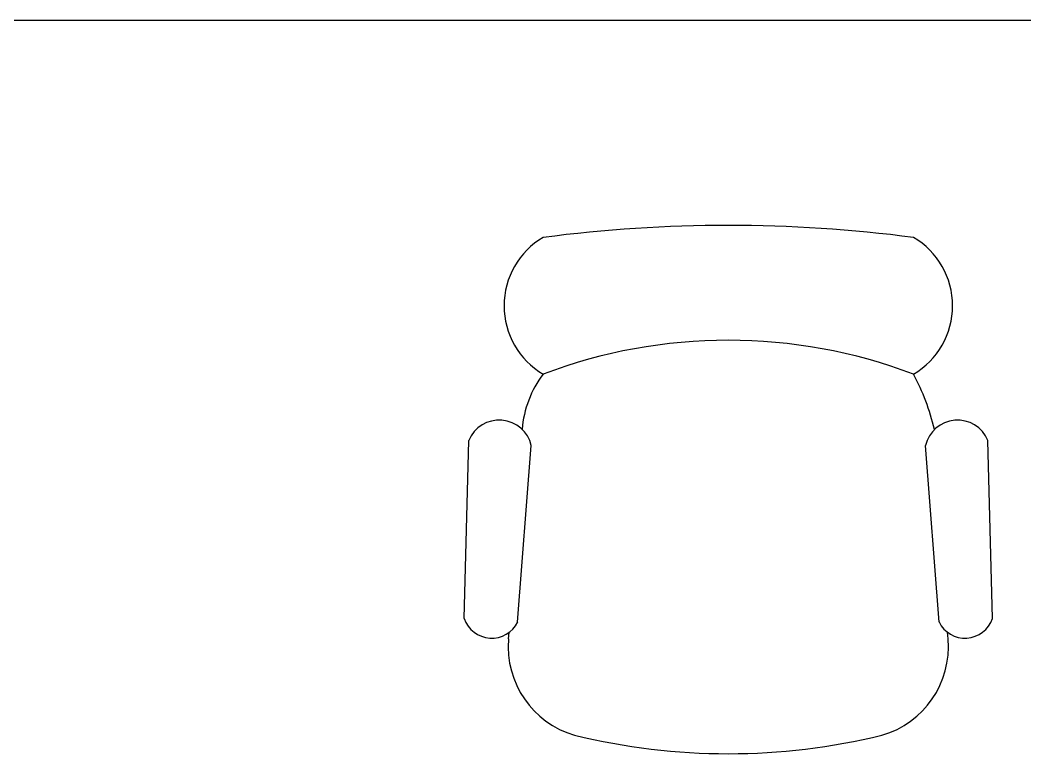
# Model space of a CAD drawing. Header units: millimetres. Extents: x 36213 to 52357, y 13387 to 22894.
# Drawn here: x 41259 to 42370, y 17271 to 18089 of the extents above; entities that cross this region are included whole.
import ezdxf

# ---------------------------------------------------------------- set-up
doc = ezdxf.new("R2010")
doc.units = ezdxf.units.MM
doc.layers.add('www.cad-blocks.net', color=7, linetype='Continuous')

# ---------------------------------------------------------------- blocks, each defined once
blk = doc.blocks.new('A$C274D7DF6')
at = {"linetype": 'ByBlock'}
for p, q in [((0, 148.6), (5, 345.5)), ((583.9, 148.6), (578.8, 345.5)), ((59, 144.8), (74.1, 339.9)), ((524.9, 144.8), (509.8, 339.9)), ((49, 126.1), (49.6, 133.4)), ((49, 126.1), (49.5, 133.3)), ((534.8, 126.1), (534.3, 133.4))]:
    blk.add_line(p, q, dxfattribs=at)
for centre, radius, start, end in [((291.9, -1003.8), 1587.1, 82.5907, 97.4093), ((131.6, 494.5), 87.7, 120.3927, 239.6073), ((452.2, 494.5), 87.7, 300.3927, 59.6073), ((291.9, -120.2), 576.6, 69.209, 110.791), ((179.6, 348.6), 116.1, 142.7407, 175.3529), ((263.1, 295.4), 264.2, 13.6548, 27.8506), ((38.7, 331.8), 36.3, 12.8663, 157.8436), ((545.2, 331.8), 36.3, 22.1564, 167.1337), ((30.3, 158.9), 32, 198.7162, 333.9569), ((553.6, 158.9), 32, 206.0431, 341.2838), ((150.2, 117.2), 101.6, 175, 253.8913), ((433.6, 117.2), 101.6, 286.1087, 5), ((291.9, 715.2), 716, 256.275, 283.725)]:
    blk.add_arc(centre, radius, start, end, dxfattribs=at)
blk = doc.blocks.new('FORMAT')
at = {"layer": 'www.cad-blocks.net', "color": 155, "true_color": 0x546d8e}
blk.add_line((37805.3, 18089.3), (52357.3, 18089.3), dxfattribs=at)

msp = doc.modelspace()

# ---------------------------------------------------------------- block references
msp.add_blockref('A$C274D7DF6', (41750.1, 17278.9))
at = {"layer": 'www.cad-blocks.net'}
msp.add_blockref('FORMAT', (0, 0), dxfattribs=at)

doc.saveas('drawing.dxf')
